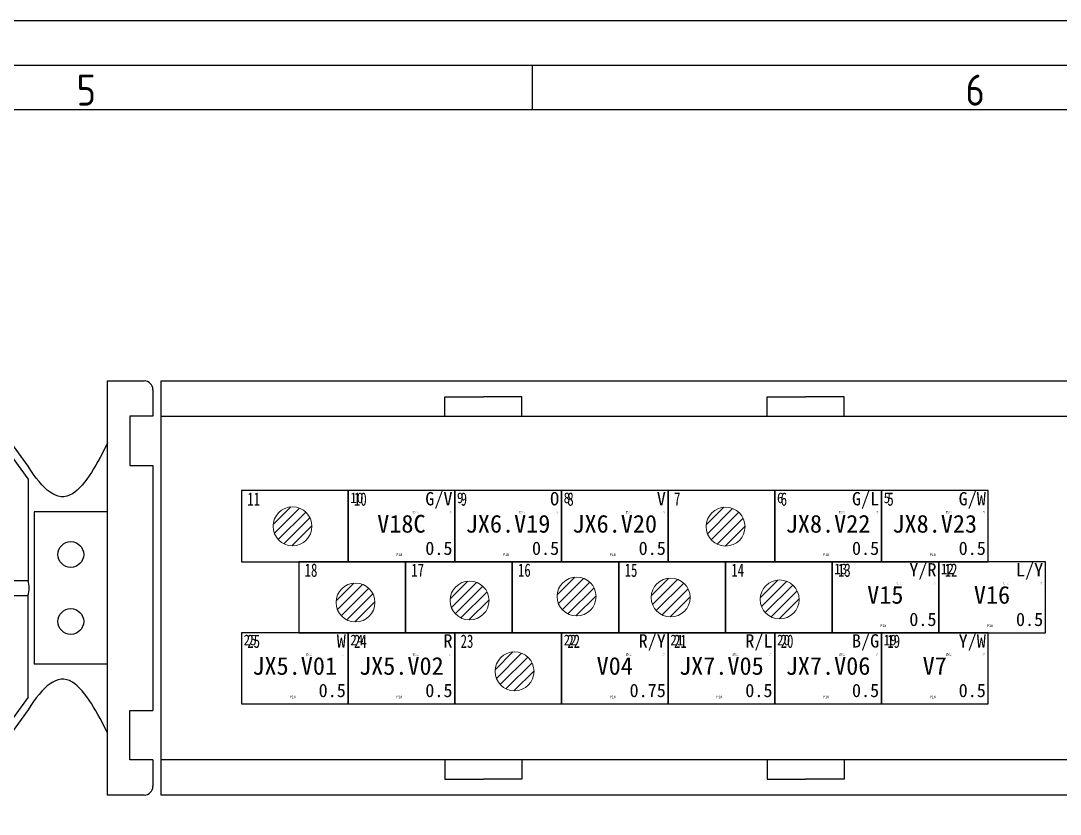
# Model space of a CAD drawing. Header units: millimetres. Extents: x -2653 to 6698, y -4403 to -42.
# Drawn here: x 277 to 394, y -426.6 to -337.3 of the extents above; entities that cross this region are included whole.
import ezdxf
from ezdxf.enums import TextEntityAlignment as Align

# ---------------------------------------------------------------- set-up
doc = ezdxf.new("R2010")
doc.units = ezdxf.units.MM
doc.header["$MEASUREMENT"] = 0
doc.layers.add('4', color=4, linetype='Continuous')
doc.layers.add('轮廓线', color=7, linetype='Continuous')
for name, color, linetype, plot in [('隐藏-剥皮长度', 2, 'Continuous', False), ('隐藏-加余量', 1, 'Continuous', False), ('隐藏-备注', 1, 'Continuous', False), ('隐藏-孔位', 1, 'Continuous', False), ('隐藏-对应端子', 2, 'Continuous', False), ('隐藏-规格', 1, 'Continuous', False), ('隐藏-辅助信息', 3, 'Continuous', False), ('隐藏-防水栓', 2, 'Continuous', False)]:
    doc.layers.add(name, color=color, linetype=linetype, plot=plot)
doc.styles.add('CL', font='', dxfattribs={"height": 2})
doc.styles.add('GBHZ', font='gbenor.shx', dxfattribs={"bigfont": 'gbcbig.shx'})
doc.styles.add('灯泡', font='', dxfattribs={"width": 0.7})
doc.styles.get('CL').set_extended_font_data('SimSun')
doc.styles.get('灯泡').set_extended_font_data('NSimSun')

# ---------------------------------------------------------------- blocks, each defined once
blk = doc.blocks.new('06A0TK')
blk.add_line((520, 836), (520, 831))
for points in [[(0, 0), (1189, 0), (1189, 841), (0, 841)], [(1184, 5), (20, 5), (20, 836), (1184, 836)]]:
    blk.add_lwpolyline(points, close=True)
at = {"layer": '4'}
blk.add_lwpolyline([(1179, 10), (25, 10), (25, 831), (1179, 831)], close=True, dxfattribs=at)
at = {"style": 'GBHZ'}
for s, p in [('5', (468.76, 831.45)), ('6', (568.76, 831.45))]:
    blk.add_text(s, height=3.5, dxfattribs=at).set_placement(p)
blk = doc.blocks.new('图框')
at = {"color": 0}
blk.add_blockref('06A0TK', (-348, 0), dxfattribs=at)
at = {"color": 0, "style": '灯泡', "flags": 12}
blk.add_attdef('线束型号', text='', height=4, dxfattribs=at).set_placement((798.5, 45), align=Align.MIDDLE_CENTER)
at = {"color": 0, "style": '灯泡', "width": 0.9, "flags": 12}
for tag, height, p in [('线束名称', 5, (733.5, 40)), ('适用车型', 3, (808.5, 37.5)), ('方案号', 3, (808.5, 32.5)), ('图纸日期', 3, (808.5, 27.5)), ('通知书', 3, (808.5, 22.5)), ('公司名', 5, (728.5, 20)), ('识别号', 3, (808.5, 17.5)), ('图幅', 3, (789.75, 12.5)), ('质量', 3, (822.25, 12.5))]:
    blk.add_attdef(tag, text='', height=height, dxfattribs=at).set_placement(p, align=Align.MIDDLE_CENTER)
blk = doc.blocks.new('电线2')
at = {"layer": '轮廓线', "color": 7, "style": 'CL', "flags": 4}
for tag, p in [('颜色', (5.88, 2.8)), ('线径', (5.88, -2.78))]:
    blk.add_attdef(tag, text='', height=1.5, dxfattribs=at).set_placement(p, align=Align.MIDDLE_RIGHT)
blk.add_attdef('线号', text='', height=2, dxfattribs=at).set_placement((0.13, -0.02), align=Align.MIDDLE_CENTER)
at = {"layer": '隐藏-剥皮长度', "color": 2, "style": 'CL', "width": 0.9, "flags": 4}
blk.add_attdef('剥皮', text='', height=0.1, dxfattribs=at).set_placement((5.74, 1.22), align=Align.MIDDLE_RIGHT)
at = {"layer": '隐藏-加余量', "color": 1, "style": 'CL', "width": 0.9, "flags": 4}
blk.add_attdef('加余量', text='', height=0.1, dxfattribs=at).set_placement((5.74, 1.36), align=Align.MIDDLE_RIGHT)
at = {"layer": '隐藏-备注', "color": 1, "style": 'CL', "width": 0.9, "flags": 5}
blk.add_attdef('备注', text='', height=0.1, dxfattribs=at).set_placement((3.7, -1.38), align=Align.MIDDLE_CENTER)
at = {"layer": '隐藏-孔位', "color": 6, "style": 'CL', "width": 0.9, "flags": 4}
blk.add_attdef('孔位', text='', height=1.2, dxfattribs=at).set_placement((-5.62, 2.91), align=Align.MIDDLE_LEFT)
at = {"layer": '隐藏-对应端子', "color": 2, "style": 'CL', "width": 0.9, "flags": 4}
blk.add_attdef('对应簧片', text='', height=0.1, dxfattribs=at).set_placement((2.06, 1.21), align=Align.MIDDLE_RIGHT)
at = {"layer": '隐藏-规格', "color": 1, "style": 'CL', "width": 0.9, "flags": 5}
blk.add_attdef('规格', text='', height=0.2, dxfattribs=at).set_placement((5.74, -1.39), align=Align.MIDDLE_RIGHT)
at = {"layer": '隐藏-辅助信息', "color": 3, "style": 'CL', "width": 0.9, "flags": 5}
for tag, p in [('供方编码', (3.7, 1.24)), ('编码', (3.7, 1.37))]:
    blk.add_attdef(tag, text='', height=0.1, dxfattribs=at).set_placement(p, align=Align.MIDDLE_CENTER)
at = {"layer": '隐藏-辅助信息', "color": 2, "style": 'CL', "width": 0.9, "flags": 5}
for tag, p in [('辅助', (3.7, 1.51)), ('标识管', (3.7, -1.14))]:
    blk.add_attdef(tag, text='', height=0.1, dxfattribs=at).set_placement(p, align=Align.MIDDLE_CENTER)
at = {"layer": '隐藏-辅助信息', "color": 3, "style": 'CL', "width": 0.9, "flags": 5}
for tag, p in [('线种', (2.06, -1.26)), ('工位', (2.06, -1.38))]:
    blk.add_attdef(tag, text='', height=0.1, dxfattribs=at).set_placement(p, align=Align.MIDDLE_RIGHT)
at = {"layer": '隐藏-辅助信息', "color": 1, "style": 'CL', "width": 0.9, "flags": 5}
blk.add_attdef('选项', text='', height=0.1, dxfattribs=at).set_placement((3.7, -1.26), align=Align.MIDDLE_CENTER)
at = {"layer": '隐藏-辅助信息', "color": 4, "style": 'CL', "width": 0.9, "flags": 4}
blk.add_attdef('位置', text='', height=0.3, dxfattribs=at).set_placement((-0.09, -3.49), align=Align.MIDDLE_CENTER)
at = {"layer": '隐藏-防水栓', "color": 2, "style": 'CL', "width": 0.9, "flags": 4}
blk.add_attdef('防水栓', text='', height=0.1, dxfattribs=at).set_placement((2.06, 1.36), align=Align.MIDDLE_RIGHT)
blk = doc.blocks.new('368482-2出线视图')
at = {"layer": '轮廓线', "lineweight": -3}
for p, q in [((-48.67, 18.95), (-55.98, 29.01)), ((-39.73, 28.55), (-35.62, 28.55)), ((-39.73, -18.07), (-39.73, 28.55)), ((-48.67, 17.53), (-56.1, 27.75)), ((-34.62, 27.55), (-34.62, 24.59)), ((-1.78, 24.59), (-1.78, 26.75)), ((-1.78, 26.75), (2.55, 26.75)), ((6.89, 26.75), (2.55, 26.75)), ((6.89, 24.59), (6.89, 26.75)), ((34.48, 24.59), (34.48, 26.75)), ((34.48, 26.75), (38.81, 26.75)), ((43.15, 26.75), (38.81, 26.75)), ((43.15, 24.59), (43.15, 26.75)), ((-34.62, 24.59), (-37.23, 24.59)), ((-37.23, 24.59), (-37.23, 19.03)), ((-33.7, 24.59), (111.33, 24.59)), ((-37.23, 19.03), (-34.62, 19.03)), ((-34.62, 19.03), (-34.62, -8.55)), ((-48.67, 17.53), (-48.67, 6.1)), ((-39.73, 13.83), (-47.99, 13.83)), ((-47.99, 13.83), (-47.99, -3.35)), ((-57, 6.1), (-48.67, 6.1)), ((-57, 4.38), (-48.67, 4.38)), ((-48.67, -7.05), (-48.67, 4.38)), ((-39.73, -3.35), (-47.99, -3.35)), ((-48.67, -7.05), (-56.1, -17.28)), ((-48.67, -8.47), (-55.98, -18.53)), ((-37.23, -14.11), (-37.23, -8.55)), ((-37.23, -8.55), (-34.62, -8.55)), ((-34.62, -14.11), (-37.23, -14.11)), ((-34.62, -14.11), (-34.62, -17.07)), ((111.33, -14.11), (-33.7, -14.11)), ((-1.78, -14.11), (-1.78, -16.28)), ((6.89, -14.11), (6.89, -16.28)), ((34.48, -14.11), (34.48, -16.28)), ((43.15, -14.11), (43.15, -16.28)), ((-1.78, -16.28), (2.55, -16.28)), ((6.89, -16.28), (2.55, -16.28)), ((34.48, -16.28), (38.81, -16.28)), ((43.15, -16.28), (38.81, -16.28)), ((-35.62, -18.07), (-39.73, -18.07))]:
    blk.add_line(p, q, dxfattribs=at)
for points in [[(-33.7, 28.55), (120.86, 28.55), (120.86, -18.07), (-33.7, -18.07)], [(-24.66, 8.2), (-12.66, 8.2), (-12.66, 16.2), (-24.66, 16.2)], [(-12.66, 8.2), (-0.66, 8.2), (-0.66, 16.2), (-12.66, 16.2)], [(-0.66, 8.2), (11.34, 8.2), (11.34, 16.2), (-0.66, 16.2)], [(11.34, 8.2), (23.34, 8.2), (23.34, 16.2), (11.34, 16.2)], [(23.34, 8.2), (35.34, 8.2), (35.34, 16.2), (23.34, 16.2)], [(35.34, 8.2), (47.34, 8.2), (47.34, 16.2), (35.34, 16.2)], [(47.34, 8.2), (59.34, 8.2), (59.34, 16.2), (47.34, 16.2)], [(-18.22, 0.2), (-6.22, 0.2), (-6.22, 8.2), (-18.22, 8.2)], [(-6.22, 0.2), (5.78, 0.2), (5.78, 8.2), (-6.22, 8.2)], [(5.78, 0.2), (17.78, 0.2), (17.78, 8.2), (5.78, 8.2)], [(17.78, 0.2), (29.78, 0.2), (29.78, 8.2), (17.78, 8.2)], [(29.78, 0.2), (41.78, 0.2), (41.78, 8.2), (29.78, 8.2)], [(41.78, 0.2), (53.78, 0.2), (53.78, 8.2), (41.78, 8.2)], [(53.78, 0.2), (65.78, 0.2), (65.78, 8.2), (53.78, 8.2)], [(-24.66, -7.8), (-12.66, -7.8), (-12.66, 0.2), (-24.66, 0.2)], [(-12.66, -7.8), (-0.66, -7.8), (-0.66, 0.2), (-12.66, 0.2)], [(-0.66, -7.8), (11.34, -7.8), (11.34, 0.2), (-0.66, 0.2)], [(11.34, -7.8), (23.34, -7.8), (23.34, 0.2), (11.34, 0.2)], [(23.34, -7.8), (35.34, -7.8), (35.34, 0.2), (23.34, 0.2)], [(35.34, -7.8), (47.34, -7.8), (47.34, 0.2), (35.34, 0.2)], [(47.34, -7.8), (59.34, -7.8), (59.34, 0.2), (47.34, 0.2)]]:
    blk.add_lwpolyline(points, close=True, dxfattribs=at)
for centre in [(-43.86, 9.01), (-43.86, 1.47)]:
    blk.add_circle(centre, 1.45, dxfattribs=at)
for centre, radius, start, end in [((-35.62, 27.55), 1, 0, 90), ((-51.12, 5.24), 2.59, 340.7028, 19.2972), ((-35.62, -17.07), 1, 270, 0)]:
    blk.add_arc(centre, radius, start, end, dxfattribs=at)
for points in [[(-39.73, 21.58), (-40.74, 19.48), (-43.99, 13.48), (-47.02, 16.34), (-48.67, 18.95)], [(-39.73, -11.1), (-40.74, -9), (-43.99, -3), (-47.02, -5.86), (-48.67, -8.47)]]:
    blk.add_open_spline(points, degree=3, knots=[0, 0, 0, 0, 6.969569, 15.149417, 15.149417, 15.149417, 15.149417], dxfattribs=at)
at = {"lineweight": -3, "char_height": 1.5, "width": 4.4729, "attachment_point": 1, "style": '灯泡'}
for s, insert in [('11', (-24, 16)), ('10', (-12, 16)), ('9', (0, 16)), ('8', (12, 16)), ('7', (24, 16)), ('6', (36, 16)), ('5', (48, 16)), ('18', (-17.55, 8)), ('17', (-5.55, 8)), ('16', (6.45, 8)), ('15', (18.45, 8)), ('14', (30.45, 8)), ('13', (42.45, 8)), ('12', (54.45, 8)), ('25', (-24, 0)), ('24', (-12, 0)), ('23', (0, 0)), ('22', (12, 0)), ('21', (24, 0)), ('20', (36, 0)), ('19', (48, 0))]:
    blk.add_mtext(s, dxfattribs=dict(at, insert=insert))

msp = doc.modelspace()

# ---------------------------------------------------------------- hatches: boundary and pattern name
at = {"linetype": 'ByBlock', "lineweight": 9}
h = msp.add_hatch(dxfattribs=at)
h.set_pattern_fill('LINE', color=0, scale=0.25, angle=45, style=0)
h.set_pattern_definition([(45, (-2801.6456, -1308.747), (-0.561266, 0.561266), [])])
h.paths.add_polyline_path([(305.42, -394.17, 1), (309.8, -394.17, 1)])
h = msp.add_hatch(dxfattribs=at)
h.set_pattern_fill('LINE', color=0, scale=0.25, angle=45, style=0)
h.set_pattern_definition([(45, (-2752.923, -1308.7835), (-0.561266, 0.561266), [])])
h.paths.add_polyline_path([(354.14, -394.2, 1), (358.52, -394.2, 1)])
h = msp.add_hatch(dxfattribs=at)
h.set_pattern_fill('LINE', color=0, scale=0.25, angle=45, style=0)
h.set_pattern_definition([(45, (-2769.68785, -1316.64755), (-0.561266, 0.561266), [])])
h.paths.add_polyline_path([(337.38, -402.07, 1), (341.76, -402.07, 1)])
h = msp.add_hatch(dxfattribs=at)
h.set_pattern_fill('LINE', color=0, scale=0.25, angle=45, style=0)
h.set_pattern_definition([(45, (-2794.5538, -1317.3216), (-0.561266, 0.561266), [])])
h.paths.add_polyline_path([(312.51, -402.74, 1), (316.89, -402.74, 1)])
h = msp.add_hatch(dxfattribs=at)
h.set_pattern_fill('LINE', color=0, scale=0.25, angle=45, style=0)
h.set_pattern_definition([(45, (-2781.72705, -1317.0969), (-0.561266, 0.561266), [])])
h.paths.add_polyline_path([(325.34, -402.52, 1), (329.72, -402.52, 1)])
h = msp.add_hatch(dxfattribs=at)
h.set_pattern_fill('LINE', color=0, scale=0.25, angle=45, style=0)
h.set_pattern_definition([(45, (-2759.1114, -1316.7599), (-0.561266, 0.561266), [])])
h.paths.add_polyline_path([(347.96, -402.18, 1), (352.33, -402.18, 1)])
h = msp.add_hatch(dxfattribs=at)
h.set_pattern_fill('LINE', color=0, scale=0.25, angle=45, style=0)
h.set_pattern_definition([(45, (-2746.84716, -1316.9846), (-0.561266, 0.561266), [])])
h.paths.add_polyline_path([(360.22, -402.4, 1), (364.6, -402.4, 1)])
h = msp.add_hatch(dxfattribs=at)
h.set_pattern_fill('LINE', color=0, scale=0.25, angle=45, style=0)
h.set_pattern_definition([(45, (-2776.66384, -1325.0733), (-0.561266, 0.561266), [])])
h.paths.add_polyline_path([(330.4, -410.49, 1), (334.78, -410.49, 1)])

# ---------------------------------------------------------------- linework, layer by layer
at = {"color": 0, "linetype": 'ByBlock', "lineweight": 9}
for centre in [(307.61, -394.17), (356.33, -394.2), (339.57, -402.07), (314.7, -402.74), (327.53, -402.52), (350.15, -402.18), (362.41, -402.4), (332.59, -410.49)]:
    msp.add_circle(centre, 2.19, dxfattribs=at)

# ---------------------------------------------------------------- block references
msp.add_blockref('图框', (162.57, -1178.27))
at = {"lineweight": -3}
msp.add_blockref('368482-2出线视图', (326.53, -406.35), dxfattribs=at)
ref = msp.add_blockref('电线2', (319.73, -393.87), dxfattribs=at)
ref.add_attrib('线号', 'V18C', dxfattribs={"layer": '轮廓线', "color": 7, "height": 2, "style": 'CL'}).set_placement((319.86, -393.88), align=Align.MIDDLE_CENTER)
ref.add_attrib('线径', '0.5', dxfattribs={"layer": '轮廓线', "color": 7, "height": 1.5, "style": 'CL'}).set_placement((325.61, -396.64), align=Align.MIDDLE_RIGHT)
ref.add_attrib('颜色', 'G/V', dxfattribs={"layer": '轮廓线', "color": 7, "height": 1.5, "style": 'CL'}).set_placement((325.61, -391.06), align=Align.MIDDLE_RIGHT)
ref.add_attrib('孔位', '10', dxfattribs={"layer": '隐藏-孔位', "color": 6, "height": 1.2, "style": 'CL', "width": 0.9}).set_placement((314.11, -390.96), align=Align.MIDDLE_LEFT)
ref.add_attrib('剥皮', '4.0', dxfattribs={"layer": '隐藏-剥皮长度', "color": 2, "height": 0.1, "style": 'CL', "width": 0.9}).set_placement((325.47, -392.65), align=Align.MIDDLE_RIGHT)
ref.add_attrib('对应簧片', 'M22000197', dxfattribs={"layer": '隐藏-对应端子', "color": 2, "height": 0.1, "style": 'CL', "width": 0.9}).set_placement((321.79, -392.66), align=Align.MIDDLE_RIGHT)
ref.add_attrib('防水栓', 'M30100364', dxfattribs={"layer": '隐藏-防水栓', "color": 2, "height": 0.1, "style": 'CL', "width": 0.9}).set_placement((321.79, -392.51), align=Align.MIDDLE_RIGHT)
ref.add_attrib('加余量', '75', dxfattribs={"layer": '隐藏-加余量', "color": 1, "height": 0.1, "style": 'CL', "width": 0.9}).set_placement((325.47, -392.51), align=Align.MIDDLE_RIGHT)
ref.add_attrib('位置', 'P18', dxfattribs={"layer": '隐藏-辅助信息', "color": 4, "height": 0.3, "style": 'CL', "width": 0.9}).set_placement((319.64, -397.36), align=Align.MIDDLE_CENTER)
ref = msp.add_blockref('电线2', (331.73, -393.87), dxfattribs=at)
ref.add_attrib('线号', 'JX6.V19', dxfattribs={"layer": '轮廓线', "color": 7, "height": 2, "style": 'CL'}).set_placement((331.86, -393.88), align=Align.MIDDLE_CENTER)
ref.add_attrib('线径', '0.5', dxfattribs={"layer": '轮廓线', "color": 7, "height": 1.5, "style": 'CL'}).set_placement((337.61, -396.64), align=Align.MIDDLE_RIGHT)
ref.add_attrib('颜色', 'O', dxfattribs={"layer": '轮廓线', "color": 7, "height": 1.5, "style": 'CL'}).set_placement((337.61, -391.06), align=Align.MIDDLE_RIGHT)
ref.add_attrib('孔位', '9', dxfattribs={"layer": '隐藏-孔位', "color": 6, "height": 1.2, "style": 'CL', "width": 0.9}).set_placement((326.11, -390.96), align=Align.MIDDLE_LEFT)
ref.add_attrib('剥皮', '4.0', dxfattribs={"layer": '隐藏-剥皮长度', "color": 2, "height": 0.1, "style": 'CL', "width": 0.9}).set_placement((337.47, -392.65), align=Align.MIDDLE_RIGHT)
ref.add_attrib('对应簧片', 'M22000197', dxfattribs={"layer": '隐藏-对应端子', "color": 2, "height": 0.1, "style": 'CL', "width": 0.9}).set_placement((333.79, -392.66), align=Align.MIDDLE_RIGHT)
ref.add_attrib('防水栓', 'M30100364', dxfattribs={"layer": '隐藏-防水栓', "color": 2, "height": 0.1, "style": 'CL', "width": 0.9}).set_placement((333.79, -392.51), align=Align.MIDDLE_RIGHT)
ref.add_attrib('加余量', '70', dxfattribs={"layer": '隐藏-加余量', "color": 1, "height": 0.1, "style": 'CL', "width": 0.9}).set_placement((337.47, -392.51), align=Align.MIDDLE_RIGHT)
ref.add_attrib('位置', 'P18', dxfattribs={"layer": '隐藏-辅助信息', "color": 4, "height": 0.3, "style": 'CL', "width": 0.9}).set_placement((331.64, -397.36), align=Align.MIDDLE_CENTER)
ref = msp.add_blockref('电线2', (343.73, -393.87), dxfattribs=at)
ref.add_attrib('线号', 'JX6.V20', dxfattribs={"layer": '轮廓线', "color": 7, "height": 2, "style": 'CL'}).set_placement((343.86, -393.88), align=Align.MIDDLE_CENTER)
ref.add_attrib('线径', '0.5', dxfattribs={"layer": '轮廓线', "color": 7, "height": 1.5, "style": 'CL'}).set_placement((349.61, -396.64), align=Align.MIDDLE_RIGHT)
ref.add_attrib('颜色', 'V', dxfattribs={"layer": '轮廓线', "color": 7, "height": 1.5, "style": 'CL'}).set_placement((349.61, -391.06), align=Align.MIDDLE_RIGHT)
ref.add_attrib('孔位', '8', dxfattribs={"layer": '隐藏-孔位', "color": 6, "height": 1.2, "style": 'CL', "width": 0.9}).set_placement((338.11, -390.96), align=Align.MIDDLE_LEFT)
ref.add_attrib('剥皮', '4.0', dxfattribs={"layer": '隐藏-剥皮长度', "color": 2, "height": 0.1, "style": 'CL', "width": 0.9}).set_placement((349.47, -392.65), align=Align.MIDDLE_RIGHT)
ref.add_attrib('对应簧片', 'M22000197', dxfattribs={"layer": '隐藏-对应端子', "color": 2, "height": 0.1, "style": 'CL', "width": 0.9}).set_placement((345.79, -392.66), align=Align.MIDDLE_RIGHT)
ref.add_attrib('防水栓', 'M30100364', dxfattribs={"layer": '隐藏-防水栓', "color": 2, "height": 0.1, "style": 'CL', "width": 0.9}).set_placement((345.79, -392.51), align=Align.MIDDLE_RIGHT)
ref.add_attrib('加余量', '65', dxfattribs={"layer": '隐藏-加余量', "color": 1, "height": 0.1, "style": 'CL', "width": 0.9}).set_placement((349.47, -392.51), align=Align.MIDDLE_RIGHT)
ref.add_attrib('位置', 'P18', dxfattribs={"layer": '隐藏-辅助信息', "color": 4, "height": 0.3, "style": 'CL', "width": 0.9}).set_placement((343.64, -397.36), align=Align.MIDDLE_CENTER)
ref = msp.add_blockref('电线2', (367.73, -393.87), dxfattribs=at)
ref.add_attrib('线号', 'JX8.V22', dxfattribs={"layer": '轮廓线', "color": 7, "height": 2, "style": 'CL'}).set_placement((367.86, -393.88), align=Align.MIDDLE_CENTER)
ref.add_attrib('线径', '0.5', dxfattribs={"layer": '轮廓线', "color": 7, "height": 1.5, "style": 'CL'}).set_placement((373.61, -396.64), align=Align.MIDDLE_RIGHT)
ref.add_attrib('颜色', 'G/L', dxfattribs={"layer": '轮廓线', "color": 7, "height": 1.5, "style": 'CL'}).set_placement((373.61, -391.06), align=Align.MIDDLE_RIGHT)
ref.add_attrib('孔位', '6', dxfattribs={"layer": '隐藏-孔位', "color": 6, "height": 1.2, "style": 'CL', "width": 0.9}).set_placement((362.11, -390.96), align=Align.MIDDLE_LEFT)
ref.add_attrib('剥皮', '4.0', dxfattribs={"layer": '隐藏-剥皮长度', "color": 2, "height": 0.1, "style": 'CL', "width": 0.9}).set_placement((373.47, -392.65), align=Align.MIDDLE_RIGHT)
ref.add_attrib('对应簧片', 'M22000197', dxfattribs={"layer": '隐藏-对应端子', "color": 2, "height": 0.1, "style": 'CL', "width": 0.9}).set_placement((369.79, -392.66), align=Align.MIDDLE_RIGHT)
ref.add_attrib('防水栓', 'M30100364', dxfattribs={"layer": '隐藏-防水栓', "color": 2, "height": 0.1, "style": 'CL', "width": 0.9}).set_placement((369.79, -392.51), align=Align.MIDDLE_RIGHT)
ref.add_attrib('加余量', '55', dxfattribs={"layer": '隐藏-加余量', "color": 1, "height": 0.1, "style": 'CL', "width": 0.9}).set_placement((373.47, -392.51), align=Align.MIDDLE_RIGHT)
ref.add_attrib('位置', 'P18', dxfattribs={"layer": '隐藏-辅助信息', "color": 4, "height": 0.3, "style": 'CL', "width": 0.9}).set_placement((367.64, -397.36), align=Align.MIDDLE_CENTER)
ref = msp.add_blockref('电线2', (379.73, -393.87), dxfattribs=at)
ref.add_attrib('线号', 'JX8.V23', dxfattribs={"layer": '轮廓线', "color": 7, "height": 2, "style": 'CL'}).set_placement((379.86, -393.88), align=Align.MIDDLE_CENTER)
ref.add_attrib('线径', '0.5', dxfattribs={"layer": '轮廓线', "color": 7, "height": 1.5, "style": 'CL'}).set_placement((385.61, -396.64), align=Align.MIDDLE_RIGHT)
ref.add_attrib('颜色', 'G/W', dxfattribs={"layer": '轮廓线', "color": 7, "height": 1.5, "style": 'CL'}).set_placement((385.61, -391.06), align=Align.MIDDLE_RIGHT)
ref.add_attrib('孔位', '5', dxfattribs={"layer": '隐藏-孔位', "color": 6, "height": 1.2, "style": 'CL', "width": 0.9}).set_placement((374.11, -390.96), align=Align.MIDDLE_LEFT)
ref.add_attrib('剥皮', '4.0', dxfattribs={"layer": '隐藏-剥皮长度', "color": 2, "height": 0.1, "style": 'CL', "width": 0.9}).set_placement((385.47, -392.65), align=Align.MIDDLE_RIGHT)
ref.add_attrib('对应簧片', 'M22000197', dxfattribs={"layer": '隐藏-对应端子', "color": 2, "height": 0.1, "style": 'CL', "width": 0.9}).set_placement((381.79, -392.66), align=Align.MIDDLE_RIGHT)
ref.add_attrib('防水栓', 'M30100364', dxfattribs={"layer": '隐藏-防水栓', "color": 2, "height": 0.1, "style": 'CL', "width": 0.9}).set_placement((381.79, -392.51), align=Align.MIDDLE_RIGHT)
ref.add_attrib('加余量', '50', dxfattribs={"layer": '隐藏-加余量', "color": 1, "height": 0.1, "style": 'CL', "width": 0.9}).set_placement((385.47, -392.51), align=Align.MIDDLE_RIGHT)
ref.add_attrib('位置', 'P18', dxfattribs={"layer": '隐藏-辅助信息', "color": 4, "height": 0.3, "style": 'CL', "width": 0.9}).set_placement((379.64, -397.36), align=Align.MIDDLE_CENTER)
ref = msp.add_blockref('电线2', (374.18, -401.87), dxfattribs=at)
ref.add_attrib('线号', 'V15', dxfattribs={"layer": '轮廓线', "color": 7, "height": 2, "style": 'CL'}).set_placement((374.3, -401.88), align=Align.MIDDLE_CENTER)
ref.add_attrib('线径', '0.5', dxfattribs={"layer": '轮廓线', "color": 7, "height": 1.5, "style": 'CL'}).set_placement((380.06, -404.64), align=Align.MIDDLE_RIGHT)
ref.add_attrib('颜色', 'Y/R', dxfattribs={"layer": '轮廓线', "color": 7, "height": 1.5, "style": 'CL'}).set_placement((380.06, -399.06), align=Align.MIDDLE_RIGHT)
ref.add_attrib('孔位', '13', dxfattribs={"layer": '隐藏-孔位', "color": 6, "height": 1.2, "style": 'CL', "width": 0.9}).set_placement((368.55, -398.96), align=Align.MIDDLE_LEFT)
ref.add_attrib('剥皮', '4.0', dxfattribs={"layer": '隐藏-剥皮长度', "color": 2, "height": 0.1, "style": 'CL', "width": 0.9}).set_placement((379.92, -400.65), align=Align.MIDDLE_RIGHT)
ref.add_attrib('对应簧片', 'M22000197', dxfattribs={"layer": '隐藏-对应端子', "color": 2, "height": 0.1, "style": 'CL', "width": 0.9}).set_placement((376.23, -400.66), align=Align.MIDDLE_RIGHT)
ref.add_attrib('防水栓', 'M30100364', dxfattribs={"layer": '隐藏-防水栓', "color": 2, "height": 0.1, "style": 'CL', "width": 0.9}).set_placement((376.23, -400.51), align=Align.MIDDLE_RIGHT)
ref.add_attrib('加余量', '50', dxfattribs={"layer": '隐藏-加余量', "color": 1, "height": 0.1, "style": 'CL', "width": 0.9}).set_placement((379.92, -400.51), align=Align.MIDDLE_RIGHT)
ref.add_attrib('位置', 'P18', dxfattribs={"layer": '隐藏-辅助信息', "color": 4, "height": 0.3, "style": 'CL', "width": 0.9}).set_placement((374.08, -405.36), align=Align.MIDDLE_CENTER)
ref = msp.add_blockref('电线2', (386.18, -401.87), dxfattribs=at)
ref.add_attrib('线号', 'V16', dxfattribs={"layer": '轮廓线', "color": 7, "height": 2, "style": 'CL'}).set_placement((386.3, -401.88), align=Align.MIDDLE_CENTER)
ref.add_attrib('线径', '0.5', dxfattribs={"layer": '轮廓线', "color": 7, "height": 1.5, "style": 'CL'}).set_placement((392.06, -404.64), align=Align.MIDDLE_RIGHT)
ref.add_attrib('颜色', 'L/Y', dxfattribs={"layer": '轮廓线', "color": 7, "height": 1.5, "style": 'CL'}).set_placement((392.06, -399.06), align=Align.MIDDLE_RIGHT)
ref.add_attrib('孔位', '12', dxfattribs={"layer": '隐藏-孔位', "color": 6, "height": 1.2, "style": 'CL', "width": 0.9}).set_placement((380.55, -398.96), align=Align.MIDDLE_LEFT)
ref.add_attrib('剥皮', '4.0', dxfattribs={"layer": '隐藏-剥皮长度', "color": 2, "height": 0.1, "style": 'CL', "width": 0.9}).set_placement((391.92, -400.65), align=Align.MIDDLE_RIGHT)
ref.add_attrib('对应簧片', 'M22000197', dxfattribs={"layer": '隐藏-对应端子', "color": 2, "height": 0.1, "style": 'CL', "width": 0.9}).set_placement((388.23, -400.66), align=Align.MIDDLE_RIGHT)
ref.add_attrib('防水栓', 'M30100364', dxfattribs={"layer": '隐藏-防水栓', "color": 2, "height": 0.1, "style": 'CL', "width": 0.9}).set_placement((388.23, -400.51), align=Align.MIDDLE_RIGHT)
ref.add_attrib('加余量', '50', dxfattribs={"layer": '隐藏-加余量', "color": 1, "height": 0.1, "style": 'CL', "width": 0.9}).set_placement((391.92, -400.51), align=Align.MIDDLE_RIGHT)
ref.add_attrib('位置', 'P18', dxfattribs={"layer": '隐藏-辅助信息', "color": 4, "height": 0.3, "style": 'CL', "width": 0.9}).set_placement((386.08, -405.36), align=Align.MIDDLE_CENTER)
ref = msp.add_blockref('电线2', (307.73, -409.87), dxfattribs=at)
ref.add_attrib('线号', 'JX5.V01', dxfattribs={"layer": '轮廓线', "color": 7, "height": 2, "style": 'CL'}).set_placement((307.86, -409.88), align=Align.MIDDLE_CENTER)
ref.add_attrib('线径', '0.5', dxfattribs={"layer": '轮廓线', "color": 7, "height": 1.5, "style": 'CL'}).set_placement((313.61, -412.64), align=Align.MIDDLE_RIGHT)
ref.add_attrib('颜色', 'W', dxfattribs={"layer": '轮廓线', "color": 7, "height": 1.5, "style": 'CL'}).set_placement((313.61, -407.06), align=Align.MIDDLE_RIGHT)
ref.add_attrib('孔位', '25', dxfattribs={"layer": '隐藏-孔位', "color": 6, "height": 1.2, "style": 'CL', "width": 0.9}).set_placement((302.11, -406.96), align=Align.MIDDLE_LEFT)
ref.add_attrib('剥皮', '4.0', dxfattribs={"layer": '隐藏-剥皮长度', "color": 2, "height": 0.1, "style": 'CL', "width": 0.9}).set_placement((313.47, -408.65), align=Align.MIDDLE_RIGHT)
ref.add_attrib('对应簧片', 'M22000197', dxfattribs={"layer": '隐藏-对应端子', "color": 2, "height": 0.1, "style": 'CL', "width": 0.9}).set_placement((309.79, -408.66), align=Align.MIDDLE_RIGHT)
ref.add_attrib('防水栓', 'M30100364', dxfattribs={"layer": '隐藏-防水栓', "color": 2, "height": 0.1, "style": 'CL', "width": 0.9}).set_placement((309.79, -408.51), align=Align.MIDDLE_RIGHT)
ref.add_attrib('加余量', '80', dxfattribs={"layer": '隐藏-加余量', "color": 1, "height": 0.1, "style": 'CL', "width": 0.9}).set_placement((313.47, -408.51), align=Align.MIDDLE_RIGHT)
ref.add_attrib('位置', 'P18', dxfattribs={"layer": '隐藏-辅助信息', "color": 4, "height": 0.3, "style": 'CL', "width": 0.9}).set_placement((307.64, -413.36), align=Align.MIDDLE_CENTER)
ref = msp.add_blockref('电线2', (319.73, -409.87), dxfattribs=at)
ref.add_attrib('线号', 'JX5.V02', dxfattribs={"layer": '轮廓线', "color": 7, "height": 2, "style": 'CL'}).set_placement((319.86, -409.88), align=Align.MIDDLE_CENTER)
ref.add_attrib('线径', '0.5', dxfattribs={"layer": '轮廓线', "color": 7, "height": 1.5, "style": 'CL'}).set_placement((325.61, -412.64), align=Align.MIDDLE_RIGHT)
ref.add_attrib('颜色', 'R', dxfattribs={"layer": '轮廓线', "color": 7, "height": 1.5, "style": 'CL'}).set_placement((325.61, -407.06), align=Align.MIDDLE_RIGHT)
ref.add_attrib('孔位', '24', dxfattribs={"layer": '隐藏-孔位', "color": 6, "height": 1.2, "style": 'CL', "width": 0.9}).set_placement((314.11, -406.96), align=Align.MIDDLE_LEFT)
ref.add_attrib('剥皮', '4.0', dxfattribs={"layer": '隐藏-剥皮长度', "color": 2, "height": 0.1, "style": 'CL', "width": 0.9}).set_placement((325.47, -408.65), align=Align.MIDDLE_RIGHT)
ref.add_attrib('对应簧片', 'M22000197', dxfattribs={"layer": '隐藏-对应端子', "color": 2, "height": 0.1, "style": 'CL', "width": 0.9}).set_placement((321.79, -408.66), align=Align.MIDDLE_RIGHT)
ref.add_attrib('防水栓', 'M30100364', dxfattribs={"layer": '隐藏-防水栓', "color": 2, "height": 0.1, "style": 'CL', "width": 0.9}).set_placement((321.79, -408.51), align=Align.MIDDLE_RIGHT)
ref.add_attrib('加余量', '75', dxfattribs={"layer": '隐藏-加余量', "color": 1, "height": 0.1, "style": 'CL', "width": 0.9}).set_placement((325.47, -408.51), align=Align.MIDDLE_RIGHT)
ref.add_attrib('位置', 'P18', dxfattribs={"layer": '隐藏-辅助信息', "color": 4, "height": 0.3, "style": 'CL', "width": 0.9}).set_placement((319.64, -413.36), align=Align.MIDDLE_CENTER)
at = {"color": 0, "lineweight": -3}
ref = msp.add_blockref('电线2', (343.73, -409.87), dxfattribs=at)
ref.add_attrib('线号', 'V04', dxfattribs={"layer": '轮廓线', "color": 7, "height": 2, "style": 'CL'}).set_placement((343.86, -409.88), align=Align.MIDDLE_CENTER)
ref.add_attrib('线径', '0.75', dxfattribs={"layer": '轮廓线', "color": 7, "height": 1.5, "style": 'CL'}).set_placement((349.61, -412.64), align=Align.MIDDLE_RIGHT)
ref.add_attrib('颜色', 'R/Y', dxfattribs={"layer": '轮廓线', "color": 7, "height": 1.5, "style": 'CL'}).set_placement((349.61, -407.06), align=Align.MIDDLE_RIGHT)
ref.add_attrib('孔位', '22', dxfattribs={"layer": '隐藏-孔位', "color": 6, "height": 1.2, "style": 'CL', "width": 0.9}).set_placement((338.11, -406.96), align=Align.MIDDLE_LEFT)
ref.add_attrib('剥皮', '4.0', dxfattribs={"layer": '隐藏-剥皮长度', "color": 2, "height": 0.1, "style": 'CL', "width": 0.9}).set_placement((349.47, -408.65), align=Align.MIDDLE_RIGHT)
ref.add_attrib('对应簧片', 'M22000197', dxfattribs={"layer": '隐藏-对应端子', "color": 2, "height": 0.1, "style": 'CL', "width": 0.9}).set_placement((345.79, -408.66), align=Align.MIDDLE_RIGHT)
ref.add_attrib('防水栓', 'M30100364', dxfattribs={"layer": '隐藏-防水栓', "color": 2, "height": 0.1, "style": 'CL', "width": 0.9}).set_placement((345.79, -408.51), align=Align.MIDDLE_RIGHT)
ref.add_attrib('加余量', '65', dxfattribs={"layer": '隐藏-加余量', "color": 1, "height": 0.1, "style": 'CL', "width": 0.9}).set_placement((349.47, -408.51), align=Align.MIDDLE_RIGHT)
ref.add_attrib('位置', 'P18', dxfattribs={"layer": '隐藏-辅助信息', "color": 4, "height": 0.3, "style": 'CL', "width": 0.9}).set_placement((343.64, -413.36), align=Align.MIDDLE_CENTER)
at = {"lineweight": -3}
ref = msp.add_blockref('电线2', (355.73, -409.87), dxfattribs=at)
ref.add_attrib('线号', 'JX7.V05', dxfattribs={"layer": '轮廓线', "color": 7, "height": 2, "style": 'CL'}).set_placement((355.86, -409.88), align=Align.MIDDLE_CENTER)
ref.add_attrib('线径', '0.5', dxfattribs={"layer": '轮廓线', "color": 7, "height": 1.5, "style": 'CL'}).set_placement((361.61, -412.64), align=Align.MIDDLE_RIGHT)
ref.add_attrib('颜色', 'R/L', dxfattribs={"layer": '轮廓线', "color": 7, "height": 1.5, "style": 'CL'}).set_placement((361.61, -407.06), align=Align.MIDDLE_RIGHT)
ref.add_attrib('孔位', '21', dxfattribs={"layer": '隐藏-孔位', "color": 6, "height": 1.2, "style": 'CL', "width": 0.9}).set_placement((350.11, -406.96), align=Align.MIDDLE_LEFT)
ref.add_attrib('剥皮', '4.0', dxfattribs={"layer": '隐藏-剥皮长度', "color": 2, "height": 0.1, "style": 'CL', "width": 0.9}).set_placement((361.47, -408.65), align=Align.MIDDLE_RIGHT)
ref.add_attrib('对应簧片', 'M22000197', dxfattribs={"layer": '隐藏-对应端子', "color": 2, "height": 0.1, "style": 'CL', "width": 0.9}).set_placement((357.79, -408.66), align=Align.MIDDLE_RIGHT)
ref.add_attrib('防水栓', 'M30100364', dxfattribs={"layer": '隐藏-防水栓', "color": 2, "height": 0.1, "style": 'CL', "width": 0.9}).set_placement((357.79, -408.51), align=Align.MIDDLE_RIGHT)
ref.add_attrib('加余量', '60', dxfattribs={"layer": '隐藏-加余量', "color": 1, "height": 0.1, "style": 'CL', "width": 0.9}).set_placement((361.47, -408.51), align=Align.MIDDLE_RIGHT)
ref.add_attrib('位置', 'P18', dxfattribs={"layer": '隐藏-辅助信息', "color": 4, "height": 0.3, "style": 'CL', "width": 0.9}).set_placement((355.64, -413.36), align=Align.MIDDLE_CENTER)
ref = msp.add_blockref('电线2', (367.73, -409.87), dxfattribs=at)
ref.add_attrib('线号', 'JX7.V06', dxfattribs={"layer": '轮廓线', "color": 7, "height": 2, "style": 'CL'}).set_placement((367.86, -409.88), align=Align.MIDDLE_CENTER)
ref.add_attrib('线径', '0.5', dxfattribs={"layer": '轮廓线', "color": 7, "height": 1.5, "style": 'CL'}).set_placement((373.61, -412.64), align=Align.MIDDLE_RIGHT)
ref.add_attrib('颜色', 'B/G', dxfattribs={"layer": '轮廓线', "color": 7, "height": 1.5, "style": 'CL'}).set_placement((373.61, -407.06), align=Align.MIDDLE_RIGHT)
ref.add_attrib('孔位', '20', dxfattribs={"layer": '隐藏-孔位', "color": 6, "height": 1.2, "style": 'CL', "width": 0.9}).set_placement((362.11, -406.96), align=Align.MIDDLE_LEFT)
ref.add_attrib('剥皮', '4.0', dxfattribs={"layer": '隐藏-剥皮长度', "color": 2, "height": 0.1, "style": 'CL', "width": 0.9}).set_placement((373.47, -408.65), align=Align.MIDDLE_RIGHT)
ref.add_attrib('对应簧片', 'M22000197', dxfattribs={"layer": '隐藏-对应端子', "color": 2, "height": 0.1, "style": 'CL', "width": 0.9}).set_placement((369.79, -408.66), align=Align.MIDDLE_RIGHT)
ref.add_attrib('防水栓', 'M30100364', dxfattribs={"layer": '隐藏-防水栓', "color": 2, "height": 0.1, "style": 'CL', "width": 0.9}).set_placement((369.79, -408.51), align=Align.MIDDLE_RIGHT)
ref.add_attrib('加余量', '55', dxfattribs={"layer": '隐藏-加余量', "color": 1, "height": 0.1, "style": 'CL', "width": 0.9}).set_placement((373.47, -408.51), align=Align.MIDDLE_RIGHT)
ref.add_attrib('位置', 'P18', dxfattribs={"layer": '隐藏-辅助信息', "color": 4, "height": 0.3, "style": 'CL', "width": 0.9}).set_placement((367.64, -413.36), align=Align.MIDDLE_CENTER)
ref = msp.add_blockref('电线2', (379.73, -409.87), dxfattribs=at)
ref.add_attrib('线号', 'V7', dxfattribs={"layer": '轮廓线', "color": 7, "height": 2, "style": 'CL'}).set_placement((379.86, -409.88), align=Align.MIDDLE_CENTER)
ref.add_attrib('线径', '0.5', dxfattribs={"layer": '轮廓线', "color": 7, "height": 1.5, "style": 'CL'}).set_placement((385.61, -412.64), align=Align.MIDDLE_RIGHT)
ref.add_attrib('颜色', 'Y/W', dxfattribs={"layer": '轮廓线', "color": 7, "height": 1.5, "style": 'CL'}).set_placement((385.61, -407.06), align=Align.MIDDLE_RIGHT)
ref.add_attrib('孔位', '19', dxfattribs={"layer": '隐藏-孔位', "color": 6, "height": 1.2, "style": 'CL', "width": 0.9}).set_placement((374.11, -406.96), align=Align.MIDDLE_LEFT)
ref.add_attrib('剥皮', '4.0', dxfattribs={"layer": '隐藏-剥皮长度', "color": 2, "height": 0.1, "style": 'CL', "width": 0.9}).set_placement((385.47, -408.65), align=Align.MIDDLE_RIGHT)
ref.add_attrib('对应簧片', 'M22000197', dxfattribs={"layer": '隐藏-对应端子', "color": 2, "height": 0.1, "style": 'CL', "width": 0.9}).set_placement((381.79, -408.66), align=Align.MIDDLE_RIGHT)
ref.add_attrib('防水栓', 'M30100364', dxfattribs={"layer": '隐藏-防水栓', "color": 2, "height": 0.1, "style": 'CL', "width": 0.9}).set_placement((381.79, -408.51), align=Align.MIDDLE_RIGHT)
ref.add_attrib('加余量', '50', dxfattribs={"layer": '隐藏-加余量', "color": 1, "height": 0.1, "style": 'CL', "width": 0.9}).set_placement((385.47, -408.51), align=Align.MIDDLE_RIGHT)
ref.add_attrib('位置', 'P18', dxfattribs={"layer": '隐藏-辅助信息', "color": 4, "height": 0.3, "style": 'CL', "width": 0.9}).set_placement((379.64, -413.36), align=Align.MIDDLE_CENTER)

doc.saveas('drawing.dxf')
